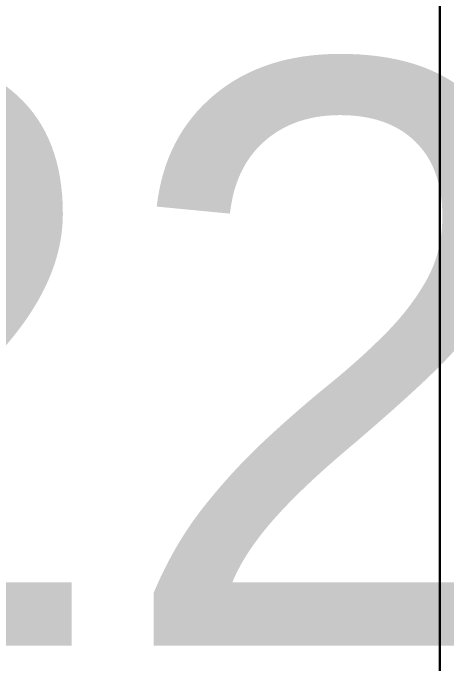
# Model space of a CAD drawing. Header units: metres. Extents: x 0 to 298, y 0 to 162.
# Drawn here: x 177.4552 to 177.5561, y 105.9568 to 106.1082 of the extents above; entities that cross this region are included whole.
import ezdxf

# ---------------------------------------------------------------- set-up
doc = ezdxf.new("R2010")
doc.units = ezdxf.units.M
doc.header["$MEASUREMENT"] = 0
doc.layers.add('BLK_1_FLR_0_CARPET_AREA', color=10, linetype='Continuous')
doc.layers.add('BLK_1_FLR_0_WATER_CLOSET', color=4, linetype='Continuous', lineweight=30)
doc.styles.get("Standard").update_dxf_attribs({"font": 'arial.ttf', "height": 0.35})

msp = doc.modelspace()

# ---------------------------------------------------------------- linework, layer by layer
msp.add_line((177.55438, 105.5972), (177.55438, 106.8172))
at = {"layer": 'BLK_1_FLR_0_CARPET_AREA', "color": 15, "linetype": 'Continuous', "lineweight": 30}
msp.add_lwpolyline([(175.30438, 105.4772), (175.62038, 105.4772), (175.62038, 105.5972), (175.52238, 105.5972), (175.52238, 106.8172), (176.47838, 106.8172), (176.47838, 105.5972), (176.38038, 105.5972), (176.38038, 105.4772), (176.69638, 105.4772), (176.69638, 105.5972), (176.59838, 105.5972), (176.59838, 106.8172), (177.55438, 106.8172), (177.55438, 105.5972), (177.45638, 105.5972), (177.45638, 105.4772), (177.77238, 105.4772)], dxfattribs=at)
at = {"layer": 'BLK_1_FLR_0_WATER_CLOSET', "color": 213, "lineweight": 30}
msp.add_lwpolyline([(177.55438, 105.5972), (176.59838, 105.5972), (176.59838, 106.8172), (177.55438, 106.8172)], close=True, dxfattribs=at)

# ---------------------------------------------------------------- texts
at = {"ltscale": 0.25, "insert": (176.6148, 105.95913), "char_height": 0.135599, "width": 0.9949498, "attachment_point": 7}
msp.add_mtext('\\A1;    W.C\\P0.96 X 1.22 ', dxfattribs=at)

doc.saveas('drawing.dxf')
